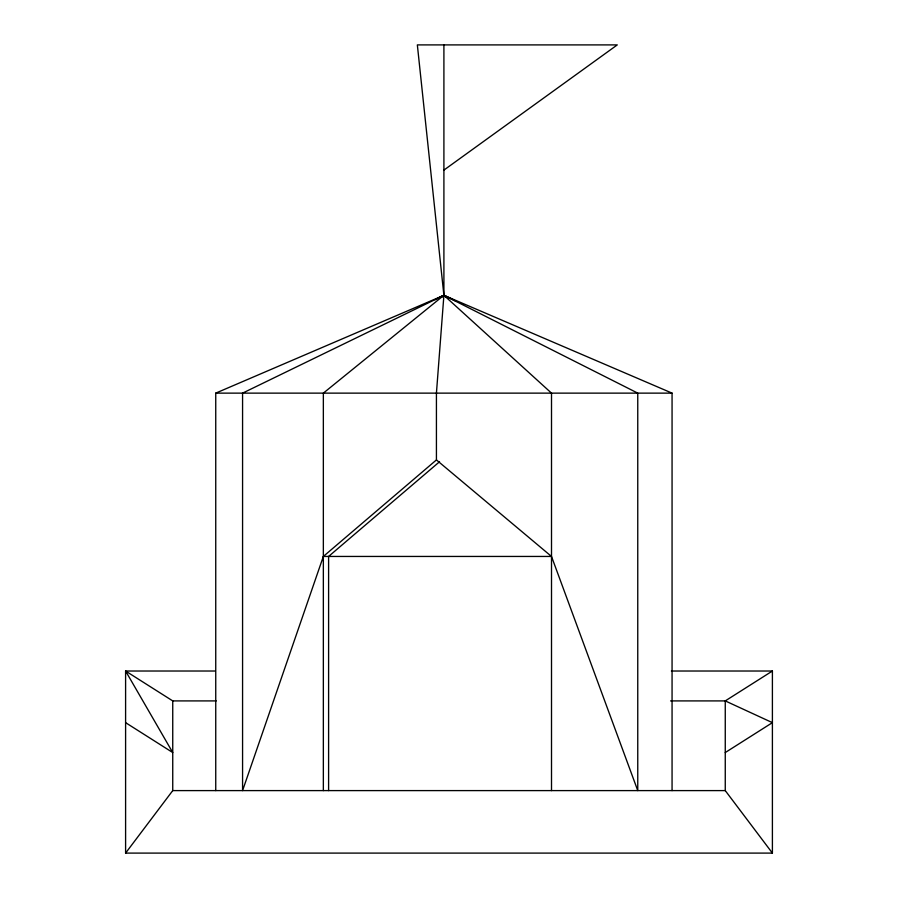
<?xml version="1.0" encoding="UTF-8"?>
<svg xmlns="http://www.w3.org/2000/svg" width="898" height="898" viewBox="0 0 898 898"><rect width="100%" height="100%" fill="white"/><g stroke="black" fill="none" stroke-linecap="round" stroke-linejoin="round"><path stroke-width="1.35" d="M443.904 44.9L443.904 295.296L436.428 393.133L436.428 459.922L323.347 556.446L242.572 790.599L242.572 393.133L443.904 295.296L672.063 393.133L672.063 790.599M125.597 853.1L172.742 790.599L172.742 700.911L125.597 671.019L125.597 853.1L772.403 853.1L772.403 671.019L671.378 671.019M441.838 297.182L443.904 295.296L417.346 44.9L617.274 44.9L443.904 170.104M439.549 461.74L328.601 556.446L328.601 790.599M456.487 301.414L443.904 295.296L323.347 393.133L323.347 790.599M772.403 671.019L725.258 700.911L670.57 700.911M725.258 752.546L772.403 722.654L725.258 700.911L725.258 790.599L772.403 853.1M435.148 299.719L443.904 295.296L637.76 393.133L637.76 790.599L551.507 556.446L436.428 459.922M215.744 790.599L215.744 393.133L443.904 295.296L446.082 297.058M215.744 393.133L672.063 393.133M323.347 556.446L551.159 556.446M215.397 671.019L125.597 671.019L172.742 752.546L125.597 722.654M172.742 700.911L216.216 700.911M172.742 790.599L725.258 790.599M443.904 295.296L551.507 393.133L551.507 790.599"/></g></svg>
